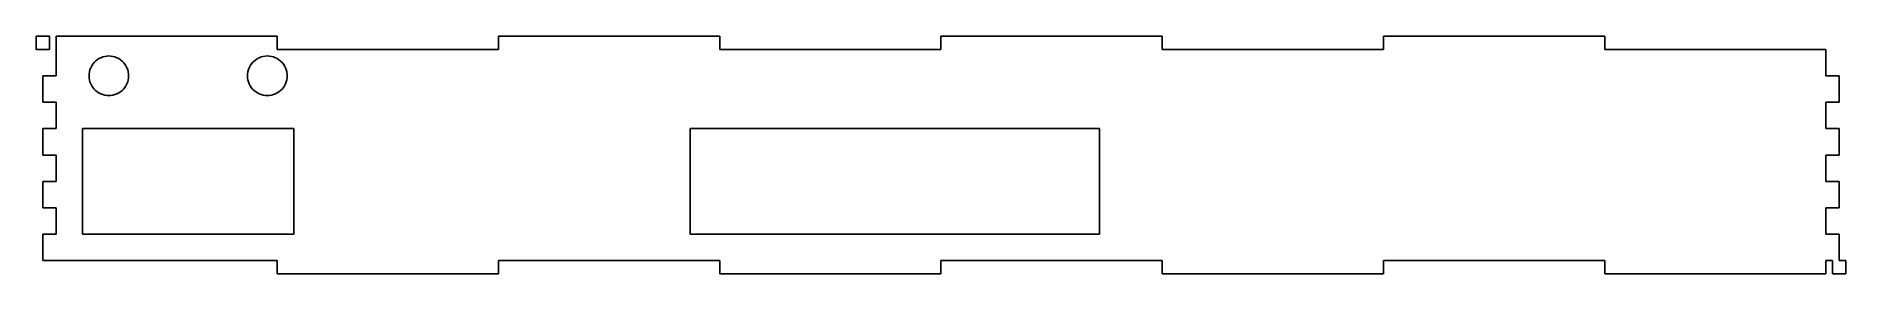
# Model space of a CAD drawing. Header units: metres. Extents: x -0.2 to 16.9, y -0.1 to 2.1.
import ezdxf

# ---------------------------------------------------------------- set-up
doc = ezdxf.new("R2010")
doc.units = ezdxf.units.M

msp = doc.modelspace()

# ---------------------------------------------------------------- linework, layer by layer
for p, q in [((-0.0625, 2.125), (-0.1875, 2.125)), ((-0.1875, 2.125), (-0.1875, 2)), ((-0.0625, 2), (-0.0625, 2.125)), ((2.09375, 2.125), (0, 2.125)), ((0, 2.125), (0, 1.75)), ((2.09375, 2), (2.09375, 2.125)), ((6.28125, 2.125), (4.1875, 2.125)), ((4.1875, 2.125), (4.1875, 2)), ((6.28125, 2), (6.28125, 2.125)), ((10.4688, 2.125), (8.375, 2.125)), ((8.375, 2.125), (8.375, 2)), ((10.4688, 2), (10.4688, 2.125)), ((14.6562, 2.125), (12.5625, 2.125)), ((12.5625, 2.125), (12.5625, 2)), ((14.6562, 2), (14.6562, 2.125)), ((-0.1875, 2), (-0.0625, 2)), ((0.360657, 1.87546), (0.374527, 1.88933)), ((0.374527, 1.88933), (0.389786, 1.90169)), ((0.389786, 1.90169), (0.40625, 1.91237)), ((0.40625, 1.91237), (0.423737, 1.92128)), ((0.423737, 1.92128), (0.442047, 1.92831)), ((0.442047, 1.92831), (0.461014, 1.9334)), ((0.461014, 1.9334), (0.480392, 1.93646)), ((0.480392, 1.93646), (0.5, 1.9375)), ((0.5, 1.9375), (0.519592, 1.93646)), ((0.519592, 1.93646), (0.538971, 1.9334)), ((0.538971, 1.9334), (0.557938, 1.92831)), ((0.557938, 1.92831), (0.576248, 1.92128)), ((0.576248, 1.92128), (0.59375, 1.91237)), ((0.59375, 1.91237), (0.610199, 1.90169)), ((0.610199, 1.90169), (0.625458, 1.88933)), ((0.625458, 1.88933), (0.639328, 1.87546)), ((1.86066, 1.87546), (1.87453, 1.88933)), ((1.87453, 1.88933), (1.88979, 1.90169)), ((1.88979, 1.90169), (1.90625, 1.91237)), ((1.90625, 1.91237), (1.92374, 1.92128)), ((1.92374, 1.92128), (1.94205, 1.92831)), ((1.94205, 1.92831), (1.96101, 1.9334)), ((1.96101, 1.9334), (1.98039, 1.93646)), ((1.98039, 1.93646), (2, 1.9375)), ((2, 1.9375), (2.01959, 1.93646)), ((2.01959, 1.93646), (2.03897, 1.9334)), ((2.03897, 1.9334), (2.05794, 1.92831)), ((2.05794, 1.92831), (2.07625, 1.92128)), ((2.07625, 1.92128), (2.09375, 1.91237)), ((4.1875, 2), (2.09375, 2)), ((2.09375, 1.91237), (2.1102, 1.90169)), ((2.1102, 1.90169), (2.12546, 1.88933)), ((2.12546, 1.88933), (2.13933, 1.87546)), ((8.375, 2), (6.28125, 2)), ((12.5625, 2), (10.4688, 2)), ((16.75, 2), (14.6562, 2)), ((16.75, 1.75), (16.75, 2)), ((0, 1.75), (-0.125, 1.75)), ((-0.125, 1.75), (-0.125, 1.5)), ((0.3125, 1.75), (0.313522, 1.76959)), ((0.313522, 1.73039), (0.3125, 1.75)), ((0.313522, 1.76959), (0.316589, 1.78897)), ((0.316589, 1.71101), (0.313522, 1.73039)), ((0.316589, 1.78897), (0.321671, 1.80794)), ((0.321671, 1.80794), (0.328705, 1.82625)), ((0.328705, 1.82625), (0.337616, 1.84375)), ((0.337616, 1.84375), (0.348297, 1.8602)), ((0.348297, 1.8602), (0.360657, 1.87546)), ((0.639328, 1.87546), (0.651688, 1.8602)), ((0.651688, 1.8602), (0.662369, 1.84375)), ((0.662369, 1.84375), (0.67128, 1.82625)), ((0.67128, 1.82625), (0.678314, 1.80794)), ((0.678314, 1.80794), (0.683395, 1.78897)), ((0.683395, 1.78897), (0.686462, 1.76959)), ((0.686462, 1.73039), (0.683395, 1.71101)), ((0.686462, 1.76959), (0.6875, 1.75)), ((0.6875, 1.75), (0.686462, 1.73039)), ((1.8125, 1.75), (1.81352, 1.76959)), ((1.81352, 1.73039), (1.8125, 1.75)), ((1.81352, 1.76959), (1.81659, 1.78897)), ((1.81659, 1.71101), (1.81352, 1.73039)), ((1.81659, 1.78897), (1.82167, 1.80794)), ((1.82167, 1.80794), (1.8287, 1.82625)), ((1.8287, 1.82625), (1.83762, 1.84375)), ((1.83762, 1.84375), (1.8483, 1.8602)), ((1.8483, 1.8602), (1.86066, 1.87546)), ((2.13933, 1.87546), (2.15169, 1.8602)), ((2.15169, 1.8602), (2.16237, 1.84375)), ((2.16237, 1.84375), (2.17128, 1.82625)), ((2.17128, 1.82625), (2.17831, 1.80794)), ((2.17831, 1.80794), (2.1834, 1.78897)), ((2.1834, 1.78897), (2.18646, 1.76959)), ((2.18646, 1.73039), (2.1834, 1.71101)), ((2.18646, 1.76959), (2.1875, 1.75)), ((2.1875, 1.75), (2.18646, 1.73039)), ((16.875, 1.75), (16.75, 1.75)), ((16.875, 1.5), (16.875, 1.75)), ((0.321671, 1.69205), (0.316589, 1.71101)), ((0.328705, 1.67374), (0.321671, 1.69205)), ((0.337616, 1.65625), (0.328705, 1.67374)), ((0.348297, 1.63979), (0.337616, 1.65625)), ((0.360657, 1.62453), (0.348297, 1.63979)), ((0.374527, 1.61066), (0.360657, 1.62453)), ((0.389786, 1.5983), (0.374527, 1.61066)), ((0.40625, 1.58762), (0.389786, 1.5983)), ((0.423737, 1.5787), (0.40625, 1.58762)), ((0.442047, 1.57167), (0.423737, 1.5787)), ((0.461014, 1.56659), (0.442047, 1.57167)), ((0.480392, 1.56352), (0.461014, 1.56659)), ((0.5, 1.5625), (0.480392, 1.56352)), ((0.519592, 1.56352), (0.5, 1.5625)), ((0.538971, 1.56659), (0.519592, 1.56352)), ((0.557938, 1.57167), (0.538971, 1.56659)), ((0.576248, 1.5787), (0.557938, 1.57167)), ((0.59375, 1.58762), (0.576248, 1.5787)), ((0.610199, 1.5983), (0.59375, 1.58762)), ((0.625458, 1.61066), (0.610199, 1.5983)), ((0.639328, 1.62453), (0.625458, 1.61066)), ((0.651688, 1.63979), (0.639328, 1.62453)), ((0.662369, 1.65625), (0.651688, 1.63979)), ((0.67128, 1.67374), (0.662369, 1.65625)), ((0.678314, 1.69205), (0.67128, 1.67374)), ((0.683395, 1.71101), (0.678314, 1.69205)), ((1.82167, 1.69205), (1.81659, 1.71101)), ((1.8287, 1.67374), (1.82167, 1.69205)), ((1.83762, 1.65625), (1.8287, 1.67374)), ((1.8483, 1.63979), (1.83762, 1.65625)), ((1.86066, 1.62453), (1.8483, 1.63979)), ((1.87453, 1.61066), (1.86066, 1.62453)), ((1.88979, 1.5983), (1.87453, 1.61066)), ((1.90625, 1.58762), (1.88979, 1.5983)), ((1.92374, 1.5787), (1.90625, 1.58762)), ((1.94205, 1.57167), (1.92374, 1.5787)), ((1.96101, 1.56659), (1.94205, 1.57167)), ((1.98039, 1.56352), (1.96101, 1.56659)), ((2, 1.5625), (1.98039, 1.56352)), ((2.01959, 1.56352), (2, 1.5625)), ((2.03897, 1.56659), (2.01959, 1.56352)), ((2.05794, 1.57167), (2.03897, 1.56659)), ((2.07625, 1.5787), (2.05794, 1.57167)), ((2.09375, 1.58762), (2.07625, 1.5787)), ((2.1102, 1.5983), (2.09375, 1.58762)), ((2.12546, 1.61066), (2.1102, 1.5983)), ((2.13933, 1.62453), (2.12546, 1.61066)), ((2.15169, 1.63979), (2.13933, 1.62453)), ((2.16237, 1.65625), (2.15169, 1.63979)), ((2.17128, 1.67374), (2.16237, 1.65625)), ((2.17831, 1.69205), (2.17128, 1.67374)), ((2.1834, 1.71101), (2.17831, 1.69205)), ((-0.125, 1.5), (0, 1.5)), ((0, 1.5), (0, 1.25)), ((16.75, 1.25), (16.75, 1.5)), ((16.75, 1.5), (16.875, 1.5)), ((0, 1.25), (-0.125, 1.25)), ((-0.125, 1.25), (-0.125, 1)), ((0.25, 0.25), (0.25, 1.25)), ((0.25, 1.25), (2.25, 1.25)), ((2.25, 1.25), (2.25, 0.25)), ((6, 0.25), (6, 1.25)), ((6, 1.25), (9.875, 1.25)), ((9.875, 1.25), (9.875, 0.25)), ((16.875, 1.25), (16.75, 1.25)), ((16.875, 1), (16.875, 1.25)), ((-0.125, 1), (0, 1)), ((0, 1), (0, 0.75)), ((16.75, 0.75), (16.75, 1)), ((16.75, 1), (16.875, 1)), ((0, 0.75), (-0.125, 0.75)), ((-0.125, 0.75), (-0.125, 0.5)), ((16.875, 0.75), (16.75, 0.75)), ((16.875, 0.5), (16.875, 0.75)), ((-0.125, 0.5), (0, 0.5)), ((0, 0.5), (0, 0.25)), ((16.75, 0.25), (16.75, 0.5)), ((16.75, 0.5), (16.875, 0.5)), ((0, 0.25), (-0.125, 0.25)), ((-0.125, 0.25), (-0.125, 0)), ((2.25, 0.25), (0.25, 0.25)), ((9.875, 0.25), (6, 0.25)), ((16.875, 0.25), (16.75, 0.25)), ((16.875, 0), (16.875, 0.25)), ((-0.125, 0), (2.09375, 0)), ((2.09375, 0), (2.09375, -0.125)), ((4.1875, 0), (6.28125, 0)), ((4.1875, -0.125), (4.1875, 0)), ((6.28125, 0), (6.28125, -0.125)), ((8.375, -0.125), (8.375, 0)), ((8.375, 0), (10.4688, 0)), ((10.4688, 0), (10.4688, -0.125)), ((12.5625, -0.125), (12.5625, 0)), ((12.5625, 0), (14.6562, 0)), ((14.6562, 0), (14.6562, -0.125)), ((16.75, -0.125), (16.75, 0)), ((16.75, 0), (16.8125, 0)), ((16.8125, 0), (16.8125, -0.125)), ((16.9375, 0), (16.875, 0)), ((16.9375, -0.125), (16.9375, 0)), ((2.09375, -0.125), (4.1875, -0.125)), ((6.28125, -0.125), (8.375, -0.125)), ((10.4688, -0.125), (12.5625, -0.125)), ((14.6562, -0.125), (16.75, -0.125)), ((16.8125, -0.125), (16.9375, -0.125))]:
    msp.add_line(p, q)

doc.saveas('drawing.dxf')
